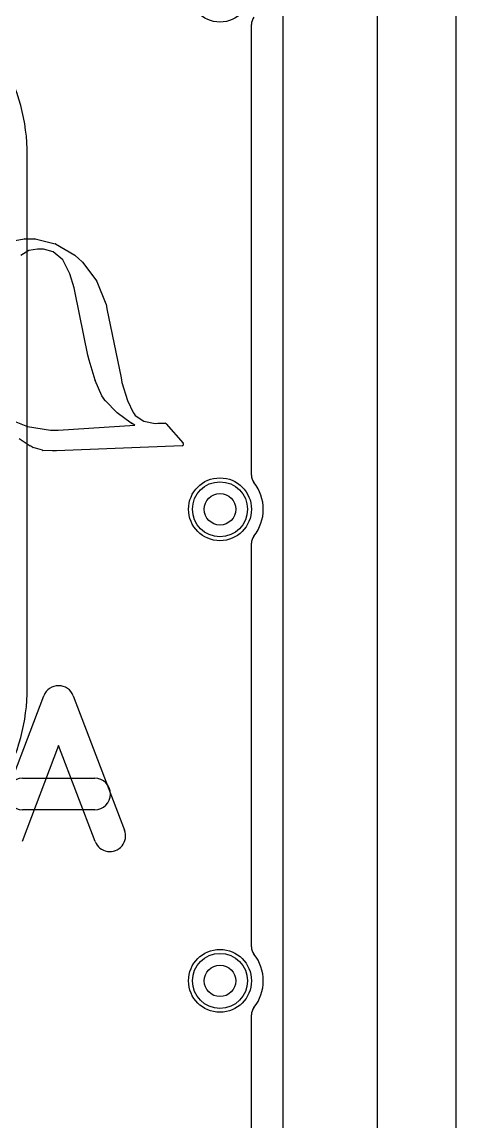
# Model space of a CAD drawing. Extents: x 0 to 20.5, y -0.5 to 20.
# Drawn here: x 17.74 to 20.5, y 6.1 to 13.1 of the extents above; entities that cross this region are included whole.
import ezdxf

# ---------------------------------------------------------------- set-up
doc = ezdxf.new("R2010")
doc.units = 0
for name, color, linetype in [('Hole', 1, 'CONTINUOUS'), ('L1', 3, 'CONTINUOUS'), ('L2', 3, 'CONTINUOUS'), ('L3', 3, 'CONTINUOUS'), ('L4', 3, 'CONTINUOUS'), ('Outline', 7, 'CONTINUOUS'), ('PartsSilk-B', 221, 'CONTINUOUS'), ('Resist-A', 2, 'CONTINUOUS'), ('Resist-B', 2, 'CONTINUOUS'), ('Silk-A', 140, 'CONTINUOUS'), ('Silk-B', 140, 'CONTINUOUS')]:
    doc.layers.add(name, color=color, linetype=linetype)

msp = doc.modelspace()

# ---------------------------------------------------------------- linework, layer by layer
at = {"layer": 'Hole'}
for centre in [(19, 10), (19, 7)]:
    msp.add_circle(centre, 0.1, dxfattribs=at)
at = {"layer": 'L1'}
msp.add_line((19.4, 14.42503), (19.4, 1.1), dxfattribs=at)
for centre in [(19, 13.3), (19, 10), (19, 7)]:
    msp.add_circle(centre, 0.2, dxfattribs=at)
at = {"layer": 'L2'}
msp.add_line((19.4, 14.53825), (19.4, 1.1), dxfattribs=at)
for centre in [(19, 13.3), (19, 10), (19, 7)]:
    msp.add_circle(centre, 0.2, dxfattribs=at)
at = {"layer": 'L3'}
for p, q in [((19.4, 14.53823), (19.4, 1.1)), ((17.77504, 8.86436), (17.77504, 12.25262))]:
    msp.add_line(p, q, dxfattribs=at)
for centre in [(19, 13.3), (19, 10), (19, 7)]:
    msp.add_circle(centre, 0.2, dxfattribs=at)
for centre, start, end in [((16.55, 12.25262), 0, 29.999901), ((16.55, 8.86436), -29.999496, 0)]:
    msp.add_arc(centre, 1.22504, start, end, dxfattribs=at)
at = {"layer": 'L4'}
msp.add_line((19.4, 14.42503), (19.4, 1.1), dxfattribs=at)
for centre in [(19, 13.3), (19, 10), (19, 7)]:
    msp.add_circle(centre, 0.2, dxfattribs=at)
at = {"layer": 'Outline'}
msp.add_line((20, 15), (20, 1), dxfattribs=at)
at = {"layer": 'PartsSilk-B'}
for p, q in [((17.69573, 11.70892), (17.75789, 11.72118)), ((17.75983, 11.72137), (17.82207, 11.72137)), ((17.82449, 11.72107), (17.95129, 11.68945)), ((17.9539, 11.6884), (18.07826, 11.61612)), ((17.7856, 11.64536), (17.73336, 11.61487)), ((17.84051, 11.65551), (17.7856, 11.64536)), ((17.87885, 11.65551), (17.84051, 11.65551)), ((17.93878, 11.63815), (17.87885, 11.65551)), ((18.00017, 11.58592), (17.93878, 11.63815)), ((18.04593, 11.49897), (18.00017, 11.58592)), ((18.08011, 11.61473), (18.10113, 11.59481)), ((18.10113, 11.59481), (18.12403, 11.57452)), ((18.1254, 11.57304), (18.21687, 11.45099)), ((18.07296, 11.40802), (18.04593, 11.49897)), ((18.07901, 11.37715), (18.07296, 11.40802)), ((18.21815, 11.44871), (18.27521, 11.30639)), ((18.15921, 10.98034), (18.07902, 11.37709)), ((18.27574, 11.3046), (18.28172, 11.27423)), ((18.28172, 11.27423), (18.37076, 10.83533)), ((18.16763, 10.94893), (18.15935, 10.97972)), ((18.20578, 10.82079), (18.16771, 10.94868)), ((18.24854, 10.72246), (18.20619, 10.81965)), ((18.37076, 10.83533), (18.37652, 10.80719)), ((18.37652, 10.80719), (18.41256, 10.69296)), ((18.25944, 10.70598), (18.24942, 10.72086)), ((18.27213, 10.68976), (18.25986, 10.7054)), ((18.34404, 10.61537), (18.27281, 10.68898)), ((18.41256, 10.69296), (18.44805, 10.61642)), ((17.62814, 10.58527), (17.77606, 10.52763)), ((18.4357, 10.54861), (18.34535, 10.61423)), ((18.44805, 10.61642), (18.45357, 10.60689)), ((18.45357, 10.60689), (18.46154, 10.59712)), ((18.46154, 10.59712), (18.51674, 10.5611)), ((17.77606, 10.52763), (17.92271, 10.50294)), ((17.92271, 10.50294), (17.97148, 10.50294)), ((17.97148, 10.50294), (18.45872, 10.53588)), ((18.45872, 10.53588), (18.43677, 10.54793)), ((18.51674, 10.5611), (18.58891, 10.54683)), ((18.58893, 10.54682), (18.60521, 10.54772)), ((18.60576, 10.54773), (18.65122, 10.54773)), ((18.65879, 10.54427), (18.76624, 10.41985)), ((17.78714, 10.40588), (17.72327, 10.44887)), ((17.79807, 10.40056), (17.78842, 10.40515)), ((17.80944, 10.39385), (17.79807, 10.40056)), ((17.87171, 10.37529), (17.81171, 10.39287)), ((17.93843, 10.37123), (17.87395, 10.37491)), ((17.9605, 10.37121), (17.939, 10.37121)), ((18.75907, 10.40332), (17.9609, 10.37122)), ((17.5547, 7.95782), (17.88062, 8.81338)), ((18.06752, 8.81338), (18.39345, 7.95782)), ((17.97407, 8.49688), (17.7416, 7.88662)), ((18.20655, 7.88662), (17.97407, 8.49688)), ((17.74444, 8.28889), (18.2037, 8.28889)), ((18.2037, 8.08889), (17.74444, 8.08889))]:
    msp.add_line(p, q, dxfattribs=at)
for centre, radius, start, end in [((17.75983, 11.71137), 0.01, 90, 101.186329), ((17.82207, 11.71137), 0.01, 75.991557, 90), ((17.94887, 11.67975), 0.01001, 59.821875, 75.991557), ((18.07323, 11.60747), 0.01001, 46.539403, 59.821875), ((18.1174, 11.56704), 0.01, 36.869898, 48.447387), ((18.20887, 11.44499), 0.01, 21.843977, 36.869898), ((18.08882, 11.37907), 0.01, -168.926129, -168.577679), ((18.26593, 11.30267), 0.01, 11.130111, 21.843977), ((18.16901, 10.98232), 0.01, -168.577679, -164.935766), ((18.17729, 10.95153), 0.01, -164.935766, -163.432533), ((18.21536, 10.82364), 0.01, -163.432533, -156.485443), ((18.25771, 10.72645), 0.01, -156.485443, -146.00796), ((18.26773, 10.71157), 0.01, -146.00796, -141.903915), ((18.28, 10.69593), 0.01, -141.903915, -135.972395), ((18.35123, 10.62232), 0.01, -135.972395, -126.010525), ((18.44158, 10.5567), 0.01, -126.010525, -118.743036), ((18.58892, 10.54683), 0.00001, 180, -45), ((18.60576, 10.53771), 0.01002, 90, 93.144957), ((18.65122, 10.53773), 0.01, 40.824935, 90), ((17.79272, 10.41418), 0.01, -123.912513, -115.463345), ((17.81452, 10.40247), 0.01001, -120.511999, -106.315193), ((17.87452, 10.38489), 0.01, -106.315193, -93.268853), ((17.939, 10.38121), 0.01, -93.268853, -90), ((17.9605, 10.38121), 0.01, -90, -87.707099), ((18.75867, 10.41331), 0.01, -87.7071, 40.824935), ((17.97407, 8.77778), 0.1, 20.854458, 159.145542), ((17.74444, 8.18889), 0.1, 90, -90), ((18.2037, 8.18889), 0.1, -90, 90), ((18.3, 7.92222), 0.1, -159.145542, 20.854597)]:
    msp.add_arc(centre, radius, start, end, dxfattribs=at)
at = {"layer": 'Resist-A'}
for centre in [(19, 10), (19, 7)]:
    msp.add_circle(centre, 0.175, dxfattribs=at)
at = {"layer": 'Resist-B'}
for centre in [(19, 10), (19, 7)]:
    msp.add_circle(centre, 0.175, dxfattribs=at)
at = {"layer": 'Silk-A'}
for p, q in [((20.5, 14.425), (20.5, -0.425)), ((19.2, 10.21651), (19.2, 13.08349)), ((19.2, 7.21651), (19.2, 9.78349)), ((19.2, 4.21651), (19.2, 6.78349))]:
    msp.add_line(p, q, dxfattribs=at)
for centre, radius, start, end in [((19.275, 13.08349), 0.075, 141.783994, 180), ((19.275, 10.21651), 0.075, 180, -141.783994), ((19, 10), 0.275, -38.213046, 38.213046), ((19.275, 9.78349), 0.075, 141.783994, 180), ((19.275, 7.21651), 0.075, 180, -141.783994), ((19, 7), 0.275, -38.213046, 38.213046), ((19.275, 6.78349), 0.075, 141.783994, 180)]:
    msp.add_arc(centre, radius, start, end, dxfattribs=at)
at = {"layer": 'Silk-B'}
for p, q in [((17.69573, 11.70892), (17.75789, 11.72118)), ((17.75983, 11.72137), (17.82207, 11.72137)), ((17.82449, 11.72107), (17.95129, 11.68945)), ((17.9539, 11.6884), (18.07826, 11.61612)), ((17.7856, 11.64536), (17.73336, 11.61487)), ((17.84051, 11.65551), (17.7856, 11.64536)), ((17.87885, 11.65551), (17.84051, 11.65551)), ((17.93878, 11.63815), (17.87885, 11.65551)), ((18.00017, 11.58592), (17.93878, 11.63815)), ((18.04593, 11.49897), (18.00017, 11.58592)), ((18.08011, 11.61473), (18.10113, 11.59481)), ((18.10113, 11.59481), (18.12403, 11.57452)), ((18.1254, 11.57304), (18.21687, 11.45099)), ((18.07296, 11.40802), (18.04593, 11.49897)), ((18.07901, 11.37715), (18.07296, 11.40802)), ((18.21815, 11.44871), (18.27521, 11.30639)), ((18.15921, 10.98034), (18.07902, 11.37709)), ((18.27574, 11.3046), (18.28172, 11.27423)), ((18.28172, 11.27423), (18.37076, 10.83533)), ((18.16763, 10.94893), (18.15935, 10.97972)), ((18.20578, 10.82079), (18.16771, 10.94868)), ((18.24854, 10.72246), (18.20619, 10.81965)), ((18.37076, 10.83533), (18.37652, 10.80719)), ((18.37652, 10.80719), (18.41256, 10.69296)), ((18.25944, 10.70598), (18.24942, 10.72086)), ((18.27213, 10.68976), (18.25986, 10.7054)), ((18.34404, 10.61537), (18.27281, 10.68898)), ((18.41256, 10.69296), (18.44805, 10.61642)), ((17.62814, 10.58527), (17.77606, 10.52763)), ((18.4357, 10.54861), (18.34535, 10.61423)), ((18.44805, 10.61642), (18.45357, 10.60689)), ((18.45357, 10.60689), (18.46154, 10.59712)), ((18.46154, 10.59712), (18.51674, 10.5611)), ((17.77606, 10.52763), (17.92271, 10.50294)), ((17.92271, 10.50294), (17.97148, 10.50294)), ((17.97148, 10.50294), (18.45872, 10.53588)), ((18.45872, 10.53588), (18.43677, 10.54793)), ((18.51674, 10.5611), (18.58891, 10.54683)), ((18.58893, 10.54682), (18.60521, 10.54772)), ((18.60576, 10.54773), (18.65122, 10.54773)), ((18.65879, 10.54427), (18.76624, 10.41985)), ((17.78714, 10.40588), (17.72327, 10.44887)), ((17.79807, 10.40056), (17.78842, 10.40515)), ((17.80944, 10.39385), (17.79807, 10.40056)), ((17.87171, 10.37529), (17.81171, 10.39287)), ((17.93843, 10.37123), (17.87395, 10.37491)), ((17.9605, 10.37121), (17.939, 10.37121)), ((18.75907, 10.40332), (17.9609, 10.37122)), ((17.5547, 7.95782), (17.88062, 8.81338)), ((18.06752, 8.81338), (18.39345, 7.95782)), ((17.97407, 8.49688), (17.7416, 7.88662)), ((18.20655, 7.88662), (17.97407, 8.49688)), ((17.74444, 8.28889), (18.2037, 8.28889)), ((18.2037, 8.08889), (17.74444, 8.08889))]:
    msp.add_line(p, q, dxfattribs=at)
for centre, radius, start, end in [((17.75983, 11.71137), 0.01, 90, 101.186329), ((17.82207, 11.71137), 0.01, 75.991557, 90), ((17.94887, 11.67975), 0.01001, 59.821875, 75.991557), ((18.07323, 11.60747), 0.01001, 46.539403, 59.821875), ((18.1174, 11.56704), 0.01, 36.869898, 48.447387), ((18.20887, 11.44499), 0.01, 21.843977, 36.869898), ((18.08882, 11.37907), 0.01, -168.926129, -168.577679), ((18.26593, 11.30267), 0.01, 11.130111, 21.843977), ((18.16901, 10.98232), 0.01, -168.577679, -164.935766), ((18.17729, 10.95153), 0.01, -164.935766, -163.432533), ((18.21536, 10.82364), 0.01, -163.432533, -156.485443), ((18.25771, 10.72645), 0.01, -156.485443, -146.00796), ((18.26773, 10.71157), 0.01, -146.00796, -141.903915), ((18.28, 10.69593), 0.01, -141.903915, -135.972395), ((18.35123, 10.62232), 0.01, -135.972395, -126.010525), ((18.44158, 10.5567), 0.01, -126.010525, -118.743036), ((18.58892, 10.54683), 0.00001, 180, -45), ((18.60576, 10.53771), 0.01002, 90, 93.144957), ((18.65122, 10.53773), 0.01, 40.824935, 90), ((17.79272, 10.41418), 0.01, -123.912513, -115.463345), ((17.81452, 10.40247), 0.01001, -120.511999, -106.315193), ((17.87452, 10.38489), 0.01, -106.315193, -93.268853), ((17.939, 10.38121), 0.01, -93.268853, -90), ((17.9605, 10.38121), 0.01, -90, -87.707099), ((18.75867, 10.41331), 0.01, -87.7071, 40.824935), ((17.97407, 8.77778), 0.1, 20.854458, 159.145542), ((17.74444, 8.18889), 0.1, 90, -90), ((18.2037, 8.18889), 0.1, -90, 90), ((18.3, 7.92222), 0.1, -159.145542, 20.854597)]:
    msp.add_arc(centre, radius, start, end, dxfattribs=at)

doc.saveas('drawing.dxf')
